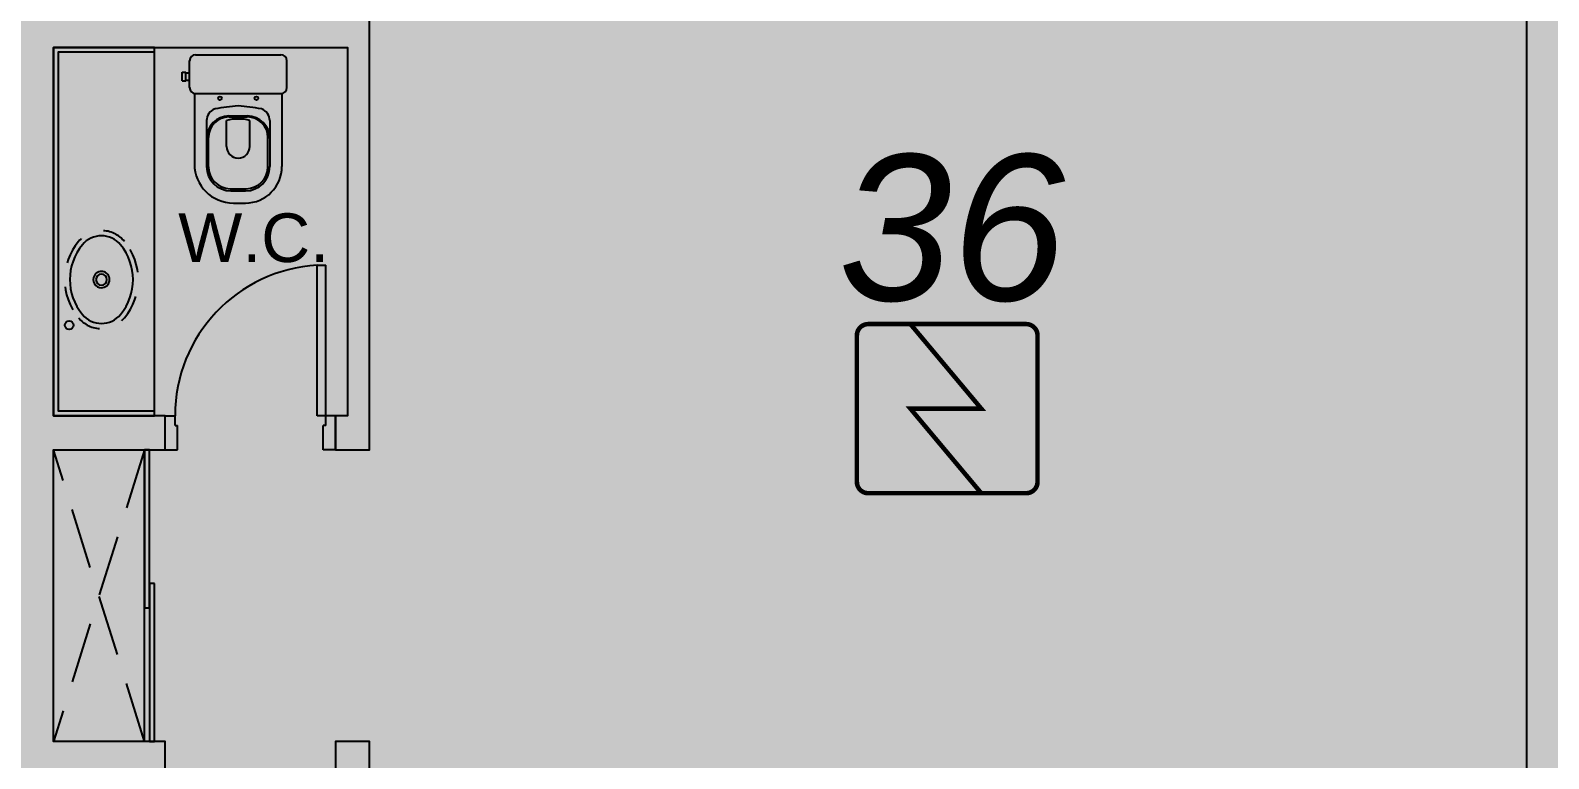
# Model space of a CAD drawing. Header units: metres. Extents: x -331 to 2982, y 362 to 2539.
# Drawn here: x 771.62 to 777.87, y 1930 to 1933 of the extents above; entities that cross this region are included whole.
import ezdxf

# ---------------------------------------------------------------- set-up
doc = ezdxf.new("R2010")
doc.units = ezdxf.units.M
doc.linetypes.add('DASHED2', pattern=[0.375, 0.25, -0.125])
doc.linetypes.add('XR_BL2_3 PAV$0$HIDDEN', pattern=[0.375, 0.25, -0.125])
doc.layers.add('_salas', color=251, linetype='Continuous', plot=False)
for name, color, linetype in [('ALV', 251, 'Continuous'), ('CX', 251, 'Continuous'), ('DET. FUMAÇA', 1, 'Continuous'), ('Detector_antigo', 84, 'Continuous'), ('Mob', 251, 'Continuous'), ('Proj', 251, 'DASHED2'), ('Texto_Salas', 251, 'Continuous')]:
    doc.layers.add(name, color=color, linetype=linetype)
doc.styles.add('ARIAL', font='arial.ttf')
doc.styles.add('X3G_ENTITY_1416BAE9', font='arial.ttf', dxfattribs={"height": 0.6})

# ---------------------------------------------------------------- blocks, each defined once
blk = doc.blocks.new('Detector de fumaça')
at = {"layer": 'DET. FUMAÇA', "linetype": 'Continuous', "lineweight": 15, "const_width": 0.01870277497772515}
blk.add_lwpolyline([(774.59948291868, 539.8157648447526), (775.2490596285452, 539.8157648447526, -0.414213562373095), (775.2958165659895, 539.7690079073084), (775.2958165659895, 539.1669315525518, -0.414213562373095), (775.2490596285452, 539.1201746151075), (774.59948291868, 539.1201746151075, -0.414213562373095), (774.5527259812357, 539.1669315525518), (774.5527259812357, 539.7690079073084, -0.414213562373095)], format="xyb", close=True, dxfattribs=at)
blk.add_lwpolyline([(774.7729620717275, 539.8157648447526), (775.0644559117889, 539.46796972993), (774.7729620717275, 539.46796972993), (775.0644559117889, 539.1201746151075)], dxfattribs=at)

msp = doc.modelspace()

# ---------------------------------------------------------------- hatches: boundary and pattern name
at = {"layer": '_salas', "transparency": 33554559}
h = msp.add_hatch(color=256, dxfattribs=at)
h.dxf.hatch_style = 1
h.paths.add_polyline_path([(870.3790004178522, 1937.729323201039), (851.6290007293983, 1937.729323280427), (851.6290007293974, 1939.284324326051), (851.2989999810188, 1939.284324326051), (851.2989999810188, 1937.729324511683), (840.5640011069281, 1937.729324511683), (840.5640011069277, 1939.28432432605), (840.2340003585491, 1939.28432432605), (840.2340003585491, 1937.729322654398), (765.2390002925649, 1937.729322654398), (765.2389987089477, 1926.380059628968), (765.4289975181387, 1926.38006349896), (765.4289975181387, 1926.577053964125), (765.6149776489724, 1926.764323779398), (769.3501084914014, 1926.76502974595), (769.3825654941575, 1926.773023327954), (769.4342398769513, 1926.813558261207), (770.1915816380133, 1927.570301263611), (770.2046631134658, 1927.583382739063), (770.2290003518701, 1927.5743237794), (771.624034632332, 1927.5743237794), (773.019068912794, 1927.5743237794), (773.0434061511983, 1927.583382739063), (773.0564876266508, 1927.570301263611), (773.8138293877128, 1926.813558261207), (773.8655037705066, 1926.773023327954), (773.897988488055, 1926.76502292029), (777.5273219668379, 1926.76502292029), (777.8669292907362, 1926.425415596394), (777.8740003585444, 1926.432486664202), (778.2206787502437, 1926.76502292029), (781.8500122290266, 1926.76502292029), (781.882496946575, 1926.773023327954), (781.9341713293688, 1926.813558261207), (782.6915130904308, 1927.570301263611), (782.7045945658833, 1927.583382739063), (782.7289318042876, 1927.5743237794), (784.1239660847496, 1927.5743237794), (785.5190003652115, 1927.5743237794), (785.5433376036158, 1927.583382739063), (785.5564190790683, 1927.570301263611), (786.3137608401303, 1926.813558261207), (786.3654352229241, 1926.773023327954), (786.3979199404725, 1926.76502292029), (790.02725341927, 1926.76502292029), (790.3668607431682, 1926.425415596394), (790.3739318109692, 1926.432486664202), (790.7206102026757, 1926.76502292029), (794.3499436814586, 1926.76502292029), (794.382428399007, 1926.773023327954), (794.4341027818009, 1926.813558261207), (795.1914445428629, 1927.570301263611), (795.2045260183154, 1927.583382739063), (795.2288632567197, 1927.5743237794), (796.6238975371816, 1927.5743237794), (798.0189318176435, 1927.5743237794), (798.0432690560478, 1927.583382739063), (798.0563505315004, 1927.570301263611), (798.8136922925623, 1926.813558261207), (798.8653666753562, 1926.773023327954), (798.8978513929046, 1926.76502292029), (802.5272534055794, 1926.76502292029), (802.8668607294776, 1926.425415596394), (802.8739317972859, 1926.432486664202), (803.2206101889851, 1926.76502292029), (806.8499436677826, 1926.76502292029), (806.882428385331, 1926.773023327954), (806.9341027681248, 1926.813558261207), (807.6914445291868, 1927.570301263611), (807.7045260046393, 1927.583382739063), (807.7288632430436, 1927.5743237794), (809.1238975235055, 1927.5743237794), (810.5189318039675, 1927.5743237794), (810.5432690423718, 1927.583382739063), (810.5563505178243, 1927.570301263611), (811.3136922788863, 1926.813558261207), (811.3653666616801, 1926.773023327954), (811.3978513792285, 1926.76502292029), (815.0271848580114, 1926.76502292029), (815.3667921819097, 1926.425415596394), (815.3738632497107, 1926.432486664202), (815.7205416414172, 1926.76502292029), (819.3498751202001, 1926.76502292029), (819.3823598377485, 1926.773023327954), (819.4340342205423, 1926.813558261207), (820.1913759816043, 1927.570301263611), (820.2044574570568, 1927.583382739063), (820.2287946954611, 1927.5743237794), (821.6238289759231, 1927.5743237794), (823.018863256385, 1927.5743237794), (823.0432004947893, 1927.583382739063), (823.0562819702418, 1927.570301263611), (823.8136237313038, 1926.813558261207), (823.8652981140976, 1926.773023327954), (823.897782831646, 1926.76502292029), (827.5276687021014, 1926.76502292029), (827.8672760259997, 1926.425415596394), (827.874347093808, 1926.432486664202), (828.2210254855072, 1926.76502292029), (831.8503589642901, 1926.76502292029), (831.8828436818385, 1926.773023327954), (831.9345180646324, 1926.813558261207), (832.6918598256943, 1927.570301263611), (832.7049413011468, 1927.583382739063), (832.7292785395512, 1927.5743237794), (834.1243128200131, 1927.5743237794), (835.519347100475, 1927.5743237794), (835.5436843388793, 1927.583382739063), (835.5567658143318, 1927.570301263611), (836.3141075753938, 1926.813558261207), (836.3657819581877, 1926.773023327954), (836.3982666757361, 1926.76502292029), (840.0415346418758, 1926.76502292029), (840.3740708979617, 1926.432486664205), (840.7559085598004, 1926.814324326047), (840.4741414373702, 1927.096091448476), (840.4741414373702, 1928.05432432604), (841.2340003585473, 1928.05432432604), (841.2340003585477, 1929.894324326046), (849.6075001085542, 1929.894324326034), (849.6075001085501, 1926.814324326045), (849.7475001085622, 1926.814324326045), (849.747500108544, 1927.574324326038), (851.494034632341, 1927.574323779393), (852.8890689128029, 1927.574323779393), (852.9134061512073, 1927.583382739056), (852.9264876266598, 1927.570301263604), (853.6838293877217, 1926.8135582612), (853.7355037705156, 1926.773023327946), (853.767988488064, 1926.765022920283), (857.3973219668542, 1926.765022920283), (857.7369292907524, 1926.425415596386), (857.7440003585534, 1926.432486664195), (858.0906787502599, 1926.765022920283), (861.7200122290428, 1926.765022920283), (861.7524969465912, 1926.773023327946), (861.8041713293851, 1926.8135582612), (862.5615130904471, 1927.570301263604), (862.5745945658996, 1927.583382739056), (862.5989318043039, 1927.574323779393), (863.9939660847658, 1927.574323779393), (865.3890003652277, 1927.574323779393), (865.413337603632, 1927.583382739056), (865.4264190790846, 1927.570301263604), (866.1837608401465, 1926.8135582612), (866.2354352229404, 1926.773023327946), (866.2678922256964, 1926.765029745943), (870.0030230681255, 1926.764323779391), (870.1890031989592, 1926.577053964118), (870.1890031989592, 1926.380063498952), (870.3790019929907, 1926.380059628961), (870.3790019929907, 1926.380063274118)])

# ---------------------------------------------------------------- linework, layer by layer
at = {"layer": 'ALV'}
msp.add_line((777.779000358687, 1935.113343902409), (777.779000358687, 1927.115304123382), dxfattribs=at)
for points in [[(772.1790346326097, 1929.93432377926), (772.1790346326097, 1930.074323779264), (771.7190346326138, 1930.074323779256), (771.7190346326133, 1931.274323779277), (772.1790346326097, 1931.274323779265), (772.1790346326097, 1931.414323779265), (771.7190346326165, 1931.414323779261), (771.7190346326133, 1932.929323779261), (772.9290346326084, 1932.929323779262), (772.9290346326093, 1931.414323779261), (772.8790346326141, 1931.414323779265), (772.8790346326141, 1931.274323779265), (773.0190346326176, 1931.274323779263), (773.0190346326085, 1934.724323779267)], [(773.019034632609, 1927.574323779264), (773.0190346326121, 1930.074323779262), (772.8790346326041, 1930.074323779263), (772.8790346326141, 1929.934323779266)]]:
    msp.add_lwpolyline(points, dxfattribs=at)
at = {"layer": 'CX'}
for p, q in [((772.8040346326097, 1931.414323779261), (772.8040346326097, 1932.03333508772)), ((772.8040346326097, 1932.03333508772), (772.8390346326096, 1932.03333508772)), ((772.8390346326096, 1931.414323779261), (772.8390346326096, 1932.03333508772)), ((772.1790346326097, 1931.274323779261), (772.1790346326097, 1931.414323779261)), ((772.1790346326097, 1931.414323779261), (772.2190346326097, 1931.414323779261)), ((772.2190346326097, 1931.374323779261), (772.2190346326097, 1931.414323779261)), ((772.8390346326096, 1931.414323779261), (772.8040346326097, 1931.414323779261)), ((772.8390346326096, 1931.374323779261), (772.8390346326096, 1931.414323779261)), ((772.8790346326095, 1931.414323779261), (772.8390346326096, 1931.414323779261)), ((772.8790346326095, 1931.274323779261), (772.8790346326095, 1931.414323779261)), ((772.2190346326097, 1931.374323779261), (772.2290346326095, 1931.374323779261)), ((772.2290346326095, 1931.274323779261), (772.2290346326095, 1931.374323779261)), ((772.8290346326094, 1931.274323779261), (772.8290346326094, 1931.374323779261)), ((772.8390346326096, 1931.374323779261), (772.8290346326094, 1931.374323779261)), ((772.1790346326097, 1931.274323779261), (772.2290346326095, 1931.274323779261)), ((772.8790346326095, 1931.274323779261), (772.8290346326094, 1931.274323779261))]:
    msp.add_line(p, q, dxfattribs=at)
at = {"layer": 'CX', "color": 251, "true_color": 0x606060}
msp.add_arc((772.8390346326096, 1931.414323779261), 0.6199999999999921, 93.23615954448064, 180, dxfattribs=at)
at = {"layer": 'Mob'}
for p, q in [((772.3040346325993, 1932.899323779262), (772.6540346326069, 1932.899323779262)), ((772.2490346325981, 1932.82682377926), (772.2640346325984, 1932.82682377926)), ((772.2490346325981, 1932.79182377926), (772.2490346325981, 1932.82682377926)), ((772.2640346325984, 1932.79182377926), (772.2640346325984, 1932.82682377926)), ((772.2640346325984, 1932.82432377926), (772.2790346325987, 1932.82432377926)), ((772.2790346325987, 1932.764323779259), (772.2790346325987, 1932.874323779261)), ((772.6790346326075, 1932.764323779259), (772.6790346326075, 1932.874323779261)), ((772.2490346325981, 1932.79182377926), (772.2640346325984, 1932.79182377926)), ((772.2640346325984, 1932.79432377926), (772.2790346325987, 1932.79432377926)), ((772.2990346325992, 1932.739828881831), (772.2990346325992, 1932.449323779252)), ((772.3040346325993, 1932.739323779258), (772.6540346326069, 1932.739323779258)), ((772.659034632607, 1932.739828881831), (772.659034632607, 1932.439323779252)), ((772.4410346326022, 1932.647323779256), (772.517034632604, 1932.647323779256)), ((772.4415346326023, 1932.643323779256), (772.5165346326039, 1932.643323779256)), ((772.3490346326003, 1932.628069320385), (772.3490346326003, 1932.555323779254)), ((772.431034632602, 1932.522323779254), (772.431034632602, 1932.628257703827)), ((772.5270346326042, 1932.522323779254), (772.5270346326042, 1932.628257703827)), ((772.6090346326059, 1932.628069320386), (772.6090346326059, 1932.555323779254)), ((772.3490346326003, 1932.555323779254), (772.3490346326003, 1932.439323779252)), ((772.3565346326004, 1932.438323779252), (772.3565346326004, 1932.558323779254)), ((772.6015346326058, 1932.438323779252), (772.6015346326058, 1932.558323779254)), ((772.6090346326059, 1932.555323779254), (772.6090346326059, 1932.439323779252)), ((772.4465346326024, 1932.34832377925), (772.5115346326038, 1932.34832377925)), ((772.4490346326024, 1932.33932377925), (772.5090346326037, 1932.33932377925)), ((772.4590346326027, 1932.289323779249), (772.5090346326037, 1932.289323779249)), ((772.0940346326165, 1930.074323779264), (772.0940346326165, 1931.274323779265))]:
    msp.add_line(p, q, dxfattribs=at)
for points in [[(772.1340346326256, 1932.929323779263), (772.1340346326256, 1932.929323779263), (771.7190346326165, 1932.929323779263), (771.7190346326165, 1931.414323779261), (772.1340346326256, 1931.414323779262), (772.1340346326256, 1932.929323779263)], [(772.1340346326256, 1932.909307335005), (771.739034632617, 1932.909323779265), (771.739034632617, 1931.434323779264), (772.1339008607929, 1931.434389554121)]]:
    msp.add_lwpolyline(points, dxfattribs=at)
at = {"layer": 'Mob', "linetype": 'XR_BL2_3 PAV$0$HIDDEN', "ltscale": 0.05}
for points in [[(772.0114083965768, 1932.131115931942, 0.4716991497528448), (771.8217745486563, 1932.131253664508)], [(771.8217745486563, 1932.131253664508, 0.3591786563961976), (771.8216612233168, 1931.817531298228)], [(772.0114082077821, 1931.817531373342, 0.3589745292015598), (772.0114083965768, 1932.131115931942)], [(771.8216612233168, 1931.817531298228, 0.4723933750135079), (772.0114082077821, 1931.817531373342)]]:
    msp.add_lwpolyline(points, format="xyb", dxfattribs=at)
at = {"layer": 'Mob'}
for points in [[(771.9950779159881, 1932.117656755446, 0.4717006962182343), (771.8380904667097, 1932.117776835721)], [(771.8380904667097, 1932.117776835721, 0.3591687241997205), (771.8379918599544, 1931.830990285377)], [(771.9951062729706, 1931.83102510283, 0.3589741346190575), (771.9950779159881, 1932.117656755446)], [(771.9392083777552, 1931.974323779265, 0.9999999999999999), (771.8938608874864, 1931.974323779265)], [(771.8938608874864, 1931.974323779265, 0.9999999999999999), (771.9392083777552, 1931.974323779265)], [(771.8379918599544, 1931.830990285377, 0.4725267432397926), (771.9951062729706, 1931.83102510283)]]:
    msp.add_lwpolyline(points, format="xyb", dxfattribs=at)
msp.add_lwpolyline([(771.9165346326208, 1931.940714795393, 1.732057465490803), (771.8874282869106, 1931.991128077414, 0.5773480498908473)], format="xyb", close=True, dxfattribs=at)
for points in [[(772.114034632616, 1931.274323779263), (772.0940346326165, 1931.274323779263), (772.0940346326165, 1930.624323779262), (772.114034632616, 1930.624323779262)], [(772.1340346326165, 1930.724323779264), (772.114034632616, 1930.724323779264), (772.114034632616, 1930.074323779264), (772.1340346326165, 1930.074323779264)]]:
    msp.add_lwpolyline(points, close=True, dxfattribs=at)
for centre, radius in [((772.4040346326015, 1932.720323779258), 0.007500000000163709), ((772.5540346326047, 1932.720323779258), 0.007500000000163709), ((771.7837369134318, 1931.78690743782), 0.0175)]:
    msp.add_circle(centre, radius, dxfattribs=at)
for centre, radius, start, end in [((772.3040346325993, 1932.874323779261), 0.0250000000005457, 90, 180), ((772.6540346326069, 1932.874323779261), 0.0250000000005457, 0, 90), ((772.3040346325993, 1932.764323779259), 0.0250000000005457, 180, 270), ((772.6540346326069, 1932.764323779259), 0.0250000000005457, 270, 0), ((772.4009035259523, 1932.62764192743), 0.05187065415343453, 109.3783662083802, 179.527900890195), ((772.4410346326022, 1932.555323779254), 0.09200000000200816, 90, 180), ((772.4415346326023, 1932.558323779254), 0.08500000000185537, 90, 180), ((772.5347218104537, 1931.843761874474), 0.8463958133094807, 93.77240367708795, 100.2787942977973), ((772.4702201145235, 1932.511130163142), 0.1235085534701466, 85.90745438128224, 108.4978685567363), ((772.4233474547525, 1931.843761874474), 0.8463958133094807, 79.72120570220274, 86.22759632291204), ((772.4878491506827, 1932.511130163142), 0.1235085534701466, 71.5021314432637, 94.09254561871776), ((772.5165346326039, 1932.558323779254), 0.08500000000185537, 0, 90), ((772.517034632604, 1932.555323779254), 0.09200000000200816, 0, 90), ((772.5571657392538, 1932.62764192743), 0.05187065415343453, 0.4720991098050332, 70.62163379161981), ((772.4790346326031, 1932.522323779254), 0.04800000000104785, 180, 0), ((772.4590346326027, 1932.449323779252), 0.1600000000034925, 180, 270), ((772.4490346326024, 1932.439323779252), 0.1000000000021828, 180, 270), ((772.4465346326024, 1932.438323779252), 0.09000000000196451, 180, 270), ((772.5090346326037, 1932.439323779252), 0.1000000000021828, 270, 0), ((772.5090346326037, 1932.439323779252), 0.1500000000032742, 270, 0), ((772.5115346326038, 1932.438323779252), 0.09000000000196451, 270, 0)]:
    msp.add_arc(centre, radius, start, end, dxfattribs=at)
at = {"layer": 'Proj'}
for p, q in [((772.0940346326165, 1930.074323779264), (771.7190346326174, 1931.274323779264)), ((772.0940346326156, 1931.274323779263), (771.7190346326165, 1930.074323779264))]:
    msp.add_line(p, q, dxfattribs=at)

# ---------------------------------------------------------------- block references
at = {"layer": 'DET. FUMAÇA', "linetype": 'Continuous', "lineweight": 0}
msp.add_blockref('Detector de fumaça', (0.4714875581132674, 1391.975682136919), dxfattribs=at)

# ---------------------------------------------------------------- texts
at = {"layer": 'Detector_antigo', "linetype": 'Continuous', "lineweight": 0, "insert": (774.9490328090885, 1932.488629464655), "char_height": 0.6, "attachment_point": 1, "style": 'X3G_ENTITY_1416BAE9'}
msp.add_mtext_dynamic_manual_height_columns('{\\fArial|b0|i1|c0|p34;36}', width=13.3188035564217, gutter_width=2.5, heights=[0], dxfattribs=at)
at = {"layer": 'Texto_Salas', "color": 251, "insert": (772.5425484373641, 1932.246532806766), "char_height": 0.2, "width": 2.26260000000002, "attachment_point": 2, "style": 'ARIAL'}
msp.add_mtext('W.C.', dxfattribs=at)

doc.saveas('drawing.dxf')
